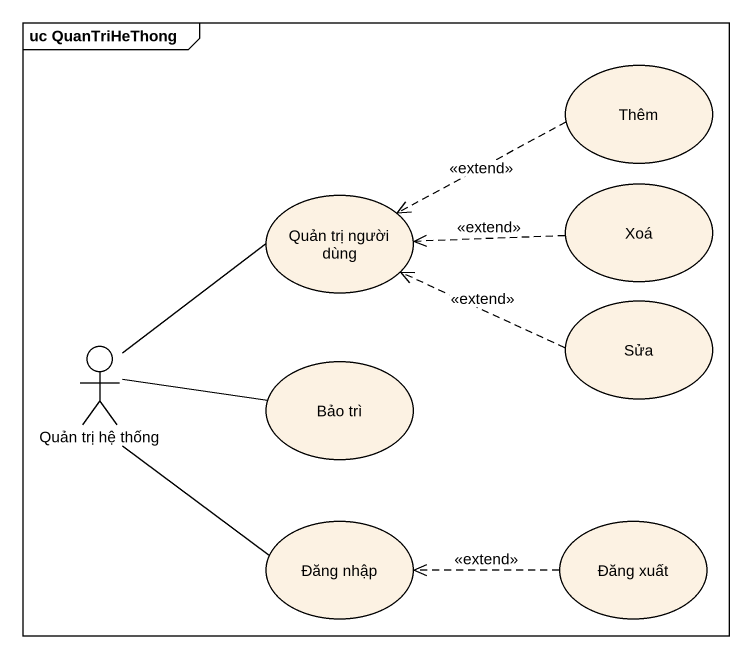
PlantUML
@startuml
mainframe uc QuanTriHeThong
usecase Thêm
usecase "Quản trị người dùng" as Quản_trị_người_dùng
usecase Xoá
usecase Sửa
actor "Quản trị hệ thống" as Quản_trị_hệ_thống
usecase "Bảo trì" as Bảo_trì
usecase "Đăng nhập" as Đăng_nhập
usecase "Đăng xuất" as Đăng_xuất
Thêm .left.> Quản_trị_người_dùng : <<extend>>
Xoá .left.> Quản_trị_người_dùng : <<extend>>
Sửa .left.> Quản_trị_người_dùng : <<extend>>
Quản_trị_hệ_thống -up- Quản_trị_người_dùng
Quản_trị_hệ_thống -right- Bảo_trì
Đăng_nhập -up- Quản_trị_hệ_thống
Đăng_xuất .left.> Đăng_nhập : <<extend>>
@enduml
